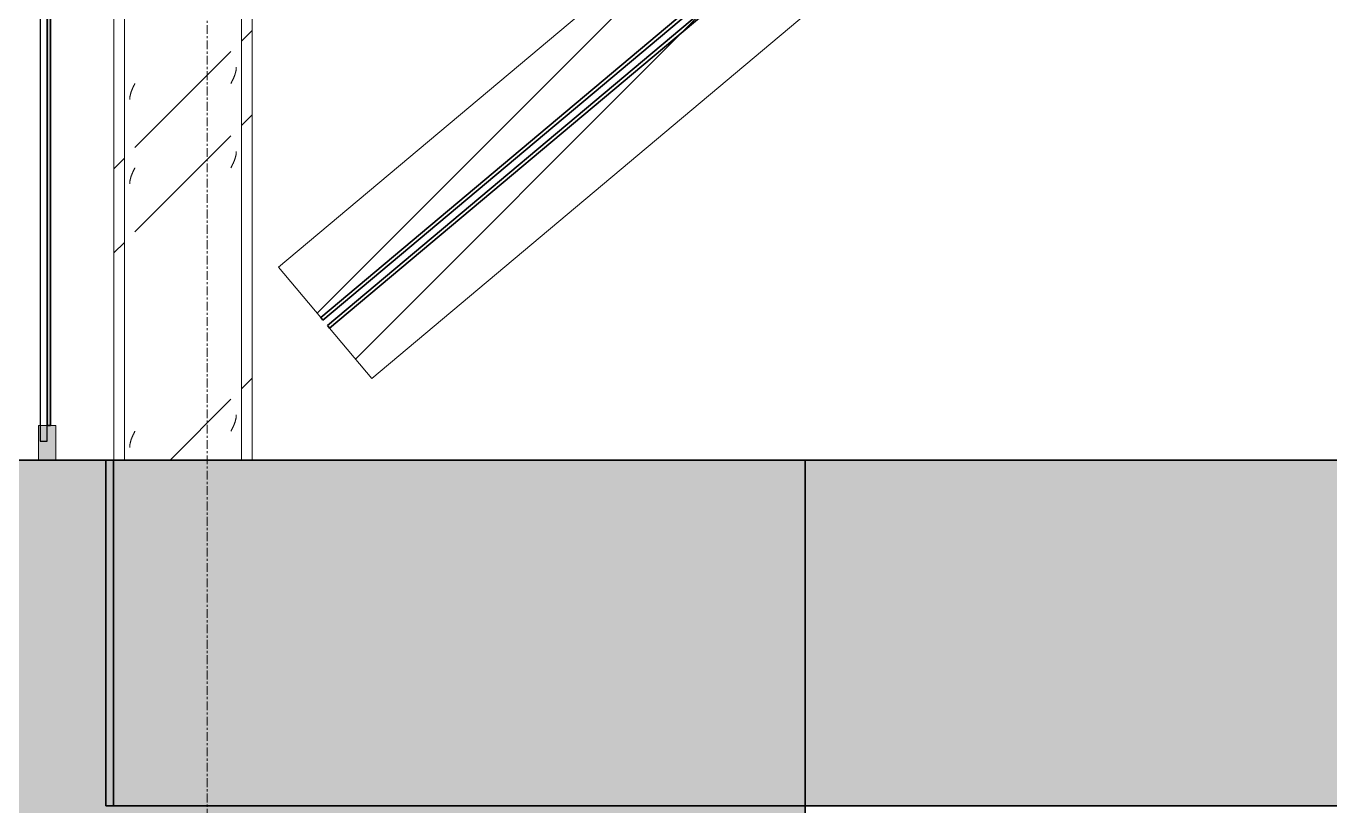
# Model space of a CAD drawing. Header units: centimetres. Extents: x -6741 to 14818, y -293 to 1595.
# Drawn here: x 628.2 to 816.8, y 44 to 156.8 of the extents above; entities that cross this region are included whole.
import ezdxf

# ---------------------------------------------------------------- set-up
doc = ezdxf.new("R2010")
doc.units = ezdxf.units.CM
doc.linetypes.add('Centre', pattern=[3.175, 0.635, -0.475, 1.59, -0.475])
doc.linetypes.add('Grid Line', pattern=[2.2225, 1.27, -0.3175, 0.3175, -0.3175])
for name, color, linetype, lineweight in [('A-FLOR', 7, 'Continuous', 9), ('A-FLOR-LEVL', 7, 'Continuous', 9), ('A-FLOR-PATT', 7, 'Continuous', 35), ('A-GENM', 7, 'Continuous', 9), ('A-WALL', 7, 'Continuous', 9), ('A-WALL-PATT', 7, 'Continuous', 35), ('S-BEAM', 7, 'Continuous', 9), ('S-COLS', 7, 'Continuous', 9), ('S-GRID', 7, 'Continuous', 9)]:
    doc.layers.add(name, color=color, linetype=linetype, lineweight=lineweight)
pattern_1 = [(45, (152.695, 0), (-25.14472, 25.14472), []), (45, (152.695, 38.1), (-25.14472, 25.14472), [])]

# ---------------------------------------------------------------- blocks, each defined once
blk = doc.blocks.new('RVR_PQ_Terminación Fachada - RVR_PQ_Terminación Fachada-1834260-Elevación Eje 7')
at = {"layer": 'A-GENM', "color": 254, "lineweight": 25, "true_color": 0xcccccc}
for p, q in [((-6824.58, 938.29), (-6824.58, 96.73)), ((-6823.58, 96.73), (-6823.58, 938.29)), ((-6824.58, 96.73), (-6823.58, 96.73))]:
    blk.add_line(p, q, dxfattribs=at)
blk = doc.blocks.new('PQ_RVR_ARQ-01_ZZ_ZZ_MO_T_A_rvt-2-Elevación Eje 7')
at = {"layer": 'A-WALL-PATT', "lineweight": 9, "true_color": 0xeaeaea}
for points in [[(-6823.58, 99), (-6823.08, 99), (-6823.08, 938.29), (-6823.58, 938.29), (-6823.58, 127.04)], [(-6824.83, 94), (-6822.33, 94), (-6822.33, 99), (-6824.83, 99)]]:
    blk.add_hatch(color=254, dxfattribs=at).paths.add_polyline_path(points)
at = {"layer": 'A-FLOR', "color": 254, "lineweight": 35, "true_color": 0xcccccc}
for p, q in [((-1310.74, 94), (-6813.97, 94)), ((-6813.97, 94), (-6813.97, 44)), ((-6813.97, 44), (-1310.74, 44))]:
    blk.add_line(p, q, dxfattribs=at)
at = {"layer": 'A-WALL', "color": 254, "lineweight": 35, "true_color": 0xcccccc}
for p, q in [((-6823.58, 938.29), (-6823.58, 99)), ((-6823.08, 99), (-6823.08, 938.29)), ((-6823.58, 99), (-6823.08, 99)), ((-6713.97, 94), (-6832.84, 94)), ((-5958.77, 94), (-6713.97, 94)), ((-6713.97, 94), (-6713.97, -37.52)), ((-6713.97, -37.52), (-6713.97, 94))]:
    blk.add_line(p, q, dxfattribs=at)
at = {"layer": 'A-WALL', "color": 254, "true_color": 0xcccccc}
for p, q in [((-6824.83, 99), (-6824.83, 94)), ((-6822.33, 99), (-6824.83, 99)), ((-6822.33, 94), (-6822.33, 99)), ((-6824.83, 94), (-6822.33, 94))]:
    blk.add_line(p, q, dxfattribs=at)
at = {"layer": 'A-GENM', "color": 254, "lineweight": 9, "true_color": 0xcccccc}
blk.add_blockref('RVR_PQ_Terminación Fachada - RVR_PQ_Terminación Fachada-1834260-Elevación Eje 7', (0, 0), dxfattribs=at)
blk = doc.blocks.new('FP_7-Elevación Eje 7')
at = {"layer": 'S-COLS', "color": 9, "true_color": 0xc0c0c0}
for p, q in [((-6796.76, 148.97), (-6796.74, 149)), ((-6796.74, 149), (-6796.72, 149.04)), ((-6796.72, 149.04), (-6796.7, 149.08)), ((-6796.7, 149.08), (-6796.68, 149.12)), ((-6796.68, 149.12), (-6796.67, 149.15)), ((-6796.67, 149.15), (-6796.65, 149.19)), ((-6796.65, 149.19), (-6796.63, 149.23)), ((-6796.63, 149.23), (-6796.62, 149.26)), ((-6796.62, 149.26), (-6796.6, 149.3)), ((-6796.6, 149.3), (-6796.59, 149.34)), ((-6796.59, 149.34), (-6796.57, 149.38)), ((-6796.57, 149.38), (-6796.55, 149.41)), ((-6796.55, 149.41), (-6796.54, 149.45)), ((-6796.54, 149.45), (-6796.52, 149.49)), ((-6796.52, 149.49), (-6796.51, 149.53)), ((-6796.51, 149.53), (-6796.49, 149.56)), ((-6796.49, 149.56), (-6796.48, 149.6)), ((-6796.48, 149.6), (-6796.47, 149.64)), ((-6796.47, 149.64), (-6796.45, 149.67)), ((-6796.45, 149.67), (-6796.44, 149.71)), ((-6796.44, 149.71), (-6796.43, 149.75)), ((-6796.43, 149.75), (-6796.41, 149.79)), ((-6796.41, 149.79), (-6796.4, 149.82)), ((-6796.4, 149.82), (-6796.39, 149.86)), ((-6796.39, 149.86), (-6796.38, 149.9)), ((-6796.38, 149.9), (-6796.37, 149.94)), ((-6796.37, 149.94), (-6796.36, 149.97)), ((-6796.36, 149.97), (-6796.35, 150.01)), ((-6796.35, 150.01), (-6796.34, 150.05)), ((-6796.34, 150.05), (-6796.33, 150.09)), ((-6796.33, 150.09), (-6796.32, 150.12)), ((-6796.32, 150.12), (-6796.31, 150.16)), ((-6796.31, 150.16), (-6796.3, 150.2)), ((-6796.3, 150.2), (-6796.29, 150.23)), ((-6796.29, 150.27), (-6796.28, 150.31)), ((-6796.29, 150.23), (-6796.29, 150.27)), ((-6796.28, 150.31), (-6796.27, 150.35)), ((-6796.27, 150.38), (-6796.26, 150.42)), ((-6796.27, 150.35), (-6796.27, 150.38)), ((-6796.26, 150.46), (-6796.25, 150.5)), ((-6796.26, 150.42), (-6796.26, 150.46)), ((-6796.25, 150.53), (-6796.24, 150.57)), ((-6796.25, 150.5), (-6796.25, 150.53)), ((-6796.24, 150.64), (-6796.23, 150.68)), ((-6796.24, 150.61), (-6796.24, 150.64)), ((-6796.24, 150.57), (-6796.24, 150.61)), ((-6796.23, 150.79), (-6796.23, 150.83)), ((-6796.23, 150.76), (-6796.23, 150.79)), ((-6796.23, 150.72), (-6796.23, 150.76)), ((-6796.23, 150.68), (-6796.23, 150.72)), ((-6797, 148.48), (-6796.98, 148.52)), ((-6796.98, 148.52), (-6796.96, 148.56)), ((-6796.96, 148.56), (-6796.94, 148.59)), ((-6796.94, 148.59), (-6796.92, 148.63)), ((-6796.92, 148.63), (-6796.9, 148.67)), ((-6796.9, 148.67), (-6796.88, 148.7)), ((-6796.88, 148.7), (-6796.86, 148.74)), ((-6796.86, 148.74), (-6796.85, 148.78)), ((-6796.85, 148.78), (-6796.83, 148.82)), ((-6796.83, 148.82), (-6796.81, 148.85)), ((-6796.81, 148.85), (-6796.79, 148.89)), ((-6796.79, 148.89), (-6796.77, 148.93)), ((-6796.77, 148.93), (-6796.76, 148.97)), ((-6796.4, 137.63), (-6796.39, 137.67)), ((-6796.39, 137.67), (-6796.38, 137.71)), ((-6796.38, 137.71), (-6796.37, 137.75)), ((-6796.37, 137.75), (-6796.36, 137.78)), ((-6796.36, 137.78), (-6796.35, 137.82)), ((-6796.35, 137.82), (-6796.34, 137.86)), ((-6796.34, 137.86), (-6796.33, 137.9)), ((-6796.33, 137.9), (-6796.32, 137.93)), ((-6796.32, 137.93), (-6796.31, 137.97)), ((-6796.31, 137.97), (-6796.3, 138.01)), ((-6796.3, 138.01), (-6796.29, 138.05)), ((-6796.29, 138.08), (-6796.28, 138.12)), ((-6796.29, 138.05), (-6796.29, 138.08)), ((-6796.28, 138.12), (-6796.27, 138.16)), ((-6796.27, 138.19), (-6796.26, 138.23)), ((-6796.27, 138.16), (-6796.27, 138.19)), ((-6796.26, 138.27), (-6796.25, 138.31)), ((-6796.26, 138.23), (-6796.26, 138.27)), ((-6796.25, 138.34), (-6796.24, 138.38)), ((-6796.25, 138.31), (-6796.25, 138.34)), ((-6796.24, 138.46), (-6796.23, 138.49)), ((-6796.24, 138.42), (-6796.24, 138.46)), ((-6796.24, 138.38), (-6796.24, 138.42)), ((-6796.23, 138.6), (-6796.23, 138.64)), ((-6796.23, 138.57), (-6796.23, 138.6)), ((-6796.23, 138.53), (-6796.23, 138.57)), ((-6796.23, 138.49), (-6796.23, 138.53)), ((-6797, 136.29), (-6796.98, 136.33)), ((-6796.98, 136.33), (-6796.96, 136.37)), ((-6796.96, 136.37), (-6796.94, 136.4)), ((-6796.94, 136.4), (-6796.92, 136.44)), ((-6796.92, 136.44), (-6796.9, 136.48)), ((-6796.9, 136.48), (-6796.88, 136.52)), ((-6796.88, 136.52), (-6796.86, 136.55)), ((-6796.86, 136.55), (-6796.85, 136.59)), ((-6796.85, 136.59), (-6796.83, 136.63)), ((-6796.83, 136.63), (-6796.81, 136.66)), ((-6796.81, 136.66), (-6796.79, 136.7)), ((-6796.79, 136.7), (-6796.77, 136.74)), ((-6796.77, 136.74), (-6796.76, 136.78)), ((-6796.76, 136.78), (-6796.74, 136.81)), ((-6796.74, 136.81), (-6796.72, 136.85)), ((-6796.72, 136.85), (-6796.7, 136.89)), ((-6796.7, 136.89), (-6796.68, 136.93)), ((-6796.68, 136.93), (-6796.67, 136.96)), ((-6796.67, 136.96), (-6796.65, 137)), ((-6796.65, 137), (-6796.63, 137.04)), ((-6796.63, 137.04), (-6796.62, 137.08)), ((-6796.62, 137.08), (-6796.6, 137.11)), ((-6796.6, 137.11), (-6796.59, 137.15)), ((-6796.59, 137.15), (-6796.57, 137.19)), ((-6796.57, 137.19), (-6796.55, 137.22)), ((-6796.55, 137.22), (-6796.54, 137.26)), ((-6796.54, 137.26), (-6796.52, 137.3)), ((-6796.52, 137.3), (-6796.51, 137.34)), ((-6796.51, 137.34), (-6796.49, 137.37)), ((-6796.49, 137.37), (-6796.48, 137.41)), ((-6796.48, 137.41), (-6796.47, 137.45)), ((-6796.47, 137.45), (-6796.45, 137.49)), ((-6796.45, 137.49), (-6796.44, 137.52)), ((-6796.44, 137.52), (-6796.43, 137.56)), ((-6796.43, 137.56), (-6796.41, 137.6)), ((-6796.41, 137.6), (-6796.4, 137.63)), ((-6796.29, 99.98), (-6796.28, 100.02)), ((-6796.29, 99.95), (-6796.29, 99.98)), ((-6796.28, 100.02), (-6796.27, 100.06)), ((-6796.27, 100.09), (-6796.26, 100.13)), ((-6796.27, 100.06), (-6796.27, 100.09)), ((-6796.26, 100.17), (-6796.25, 100.21)), ((-6796.26, 100.13), (-6796.26, 100.17)), ((-6796.25, 100.24), (-6796.24, 100.28)), ((-6796.25, 100.21), (-6796.25, 100.24)), ((-6796.24, 100.36), (-6796.23, 100.39)), ((-6796.24, 100.32), (-6796.24, 100.36)), ((-6796.24, 100.28), (-6796.24, 100.32)), ((-6796.23, 100.5), (-6796.23, 100.54)), ((-6796.23, 100.47), (-6796.23, 100.5)), ((-6796.23, 100.43), (-6796.23, 100.47)), ((-6796.23, 100.39), (-6796.23, 100.43)), ((-6797, 98.19), (-6796.98, 98.23)), ((-6796.98, 98.23), (-6796.96, 98.27)), ((-6796.96, 98.27), (-6796.94, 98.3)), ((-6796.94, 98.3), (-6796.92, 98.34)), ((-6796.92, 98.34), (-6796.9, 98.38)), ((-6796.9, 98.38), (-6796.88, 98.42)), ((-6796.88, 98.42), (-6796.86, 98.45)), ((-6796.86, 98.45), (-6796.85, 98.49)), ((-6796.85, 98.49), (-6796.83, 98.53)), ((-6796.83, 98.53), (-6796.81, 98.56)), ((-6796.81, 98.56), (-6796.79, 98.6)), ((-6796.79, 98.6), (-6796.77, 98.64)), ((-6796.77, 98.64), (-6796.76, 98.68)), ((-6796.76, 98.68), (-6796.74, 98.71)), ((-6796.74, 98.71), (-6796.72, 98.75)), ((-6796.72, 98.75), (-6796.7, 98.79)), ((-6796.7, 98.79), (-6796.68, 98.83)), ((-6796.68, 98.83), (-6796.67, 98.86)), ((-6796.67, 98.86), (-6796.65, 98.9)), ((-6796.65, 98.9), (-6796.63, 98.94)), ((-6796.63, 98.94), (-6796.62, 98.98)), ((-6796.62, 98.98), (-6796.6, 99.01)), ((-6796.6, 99.01), (-6796.59, 99.05)), ((-6796.59, 99.05), (-6796.57, 99.09)), ((-6796.57, 99.09), (-6796.55, 99.12)), ((-6796.55, 99.12), (-6796.54, 99.16)), ((-6796.54, 99.16), (-6796.52, 99.2)), ((-6796.52, 99.2), (-6796.51, 99.24)), ((-6796.51, 99.24), (-6796.49, 99.27)), ((-6796.49, 99.27), (-6796.48, 99.31)), ((-6796.48, 99.31), (-6796.47, 99.35)), ((-6796.47, 99.35), (-6796.45, 99.39)), ((-6796.45, 99.39), (-6796.44, 99.42)), ((-6796.44, 99.42), (-6796.43, 99.46)), ((-6796.43, 99.46), (-6796.41, 99.5)), ((-6796.41, 99.5), (-6796.4, 99.53)), ((-6796.4, 99.53), (-6796.39, 99.57)), ((-6796.39, 99.57), (-6796.38, 99.61)), ((-6796.38, 99.61), (-6796.37, 99.65)), ((-6796.37, 99.65), (-6796.36, 99.68)), ((-6796.36, 99.68), (-6796.35, 99.72)), ((-6796.35, 99.72), (-6796.34, 99.76)), ((-6796.34, 99.76), (-6796.33, 99.8)), ((-6796.33, 99.8), (-6796.32, 99.83)), ((-6796.32, 99.83), (-6796.31, 99.87)), ((-6796.31, 99.87), (-6796.3, 99.91)), ((-6796.3, 99.91), (-6796.29, 99.95))]:
    blk.add_line(p, q, dxfattribs=at)
blk = doc.blocks.new('FP_8-Elevación Eje 7')
at = {"layer": 'S-COLS', "color": 9, "true_color": 0xc0c0c0}
for p, q in [((-6811.49, 147.06), (-6811.48, 147.1)), ((-6811.48, 147.1), (-6811.47, 147.14)), ((-6811.47, 147.14), (-6811.46, 147.18)), ((-6811.46, 147.18), (-6811.45, 147.21)), ((-6811.45, 147.21), (-6811.43, 147.25)), ((-6811.43, 147.25), (-6811.42, 147.29)), ((-6811.42, 147.29), (-6811.41, 147.32)), ((-6811.41, 147.32), (-6811.39, 147.36)), ((-6811.39, 147.36), (-6811.38, 147.4)), ((-6811.38, 147.4), (-6811.36, 147.44)), ((-6811.36, 147.44), (-6811.35, 147.47)), ((-6811.35, 147.47), (-6811.33, 147.51)), ((-6811.33, 147.51), (-6811.32, 147.55)), ((-6811.32, 147.55), (-6811.3, 147.59)), ((-6811.3, 147.59), (-6811.29, 147.62)), ((-6811.29, 147.62), (-6811.27, 147.66)), ((-6811.27, 147.66), (-6811.26, 147.7)), ((-6811.26, 147.7), (-6811.24, 147.74)), ((-6811.24, 147.74), (-6811.22, 147.77)), ((-6811.22, 147.77), (-6811.2, 147.81)), ((-6811.2, 147.81), (-6811.19, 147.85)), ((-6811.19, 147.85), (-6811.17, 147.88)), ((-6811.17, 147.88), (-6811.15, 147.92)), ((-6811.15, 147.92), (-6811.14, 147.96)), ((-6811.14, 147.96), (-6811.12, 148)), ((-6811.12, 148), (-6811.1, 148.03)), ((-6811.1, 148.03), (-6811.08, 148.07)), ((-6811.08, 148.07), (-6811.06, 148.11)), ((-6811.06, 148.11), (-6811.04, 148.15)), ((-6811.04, 148.15), (-6811.03, 148.18)), ((-6811.03, 148.18), (-6811.01, 148.22)), ((-6811.01, 148.22), (-6810.99, 148.26)), ((-6810.99, 148.26), (-6810.97, 148.29)), ((-6810.97, 148.29), (-6810.95, 148.33)), ((-6810.95, 148.33), (-6810.93, 148.37)), ((-6810.93, 148.37), (-6810.91, 148.41)), ((-6810.91, 148.41), (-6810.9, 148.44)), ((-6810.9, 148.44), (-6810.88, 148.48)), ((-6811.64, 146.32), (-6811.63, 146.35)), ((-6811.64, 146.28), (-6811.64, 146.32)), ((-6811.64, 146.24), (-6811.64, 146.28)), ((-6811.64, 146.21), (-6811.64, 146.24)), ((-6811.64, 146.17), (-6811.64, 146.21)), ((-6811.64, 146.13), (-6811.64, 146.17)), ((-6811.63, 146.43), (-6811.62, 146.47)), ((-6811.63, 146.39), (-6811.63, 146.43)), ((-6811.63, 146.35), (-6811.63, 146.39)), ((-6811.62, 146.5), (-6811.61, 146.54)), ((-6811.62, 146.47), (-6811.62, 146.5)), ((-6811.61, 146.58), (-6811.6, 146.62)), ((-6811.61, 146.54), (-6811.61, 146.58)), ((-6811.6, 146.62), (-6811.59, 146.65)), ((-6811.59, 146.69), (-6811.58, 146.73)), ((-6811.59, 146.65), (-6811.59, 146.69)), ((-6811.58, 146.73), (-6811.57, 146.77)), ((-6811.57, 146.77), (-6811.56, 146.8)), ((-6811.56, 146.8), (-6811.55, 146.84)), ((-6811.55, 146.84), (-6811.54, 146.88)), ((-6811.54, 146.91), (-6811.53, 146.95)), ((-6811.54, 146.88), (-6811.54, 146.91)), ((-6811.53, 146.95), (-6811.52, 146.99)), ((-6811.52, 146.99), (-6811.5, 147.03)), ((-6811.5, 147.03), (-6811.49, 147.06)), ((-6811.14, 135.77), (-6811.12, 135.81)), ((-6811.12, 135.81), (-6811.1, 135.84)), ((-6811.1, 135.84), (-6811.08, 135.88)), ((-6811.08, 135.88), (-6811.06, 135.92)), ((-6811.06, 135.92), (-6811.04, 135.96)), ((-6811.04, 135.96), (-6811.03, 135.99)), ((-6811.03, 135.99), (-6811.01, 136.03)), ((-6811.01, 136.03), (-6810.99, 136.07)), ((-6810.99, 136.07), (-6810.97, 136.11)), ((-6810.97, 136.11), (-6810.95, 136.14)), ((-6810.95, 136.14), (-6810.93, 136.18)), ((-6810.93, 136.18), (-6810.91, 136.22)), ((-6810.91, 136.22), (-6810.9, 136.25)), ((-6810.9, 136.25), (-6810.88, 136.29)), ((-6811.64, 134.13), (-6811.63, 134.17)), ((-6811.64, 134.09), (-6811.64, 134.13)), ((-6811.64, 134.05), (-6811.64, 134.09)), ((-6811.64, 134.02), (-6811.64, 134.05)), ((-6811.64, 133.98), (-6811.64, 134.02)), ((-6811.64, 133.94), (-6811.64, 133.98)), ((-6811.63, 134.24), (-6811.62, 134.28)), ((-6811.63, 134.2), (-6811.63, 134.24)), ((-6811.63, 134.17), (-6811.63, 134.2)), ((-6811.62, 134.31), (-6811.61, 134.35)), ((-6811.62, 134.28), (-6811.62, 134.31)), ((-6811.61, 134.39), (-6811.6, 134.43)), ((-6811.61, 134.35), (-6811.61, 134.39)), ((-6811.6, 134.43), (-6811.59, 134.46)), ((-6811.59, 134.5), (-6811.58, 134.54)), ((-6811.59, 134.46), (-6811.59, 134.5)), ((-6811.58, 134.54), (-6811.57, 134.58)), ((-6811.57, 134.58), (-6811.56, 134.61)), ((-6811.56, 134.61), (-6811.55, 134.65)), ((-6811.55, 134.65), (-6811.54, 134.69)), ((-6811.54, 134.72), (-6811.53, 134.76)), ((-6811.54, 134.69), (-6811.54, 134.72)), ((-6811.53, 134.76), (-6811.52, 134.8)), ((-6811.52, 134.8), (-6811.5, 134.84)), ((-6811.5, 134.84), (-6811.49, 134.87)), ((-6811.49, 134.87), (-6811.48, 134.91)), ((-6811.48, 134.91), (-6811.47, 134.95)), ((-6811.47, 134.95), (-6811.46, 134.99)), ((-6811.46, 134.99), (-6811.45, 135.02)), ((-6811.45, 135.02), (-6811.43, 135.06)), ((-6811.43, 135.06), (-6811.42, 135.1)), ((-6811.42, 135.1), (-6811.41, 135.14)), ((-6811.41, 135.14), (-6811.39, 135.17)), ((-6811.39, 135.17), (-6811.38, 135.21)), ((-6811.38, 135.21), (-6811.36, 135.25)), ((-6811.36, 135.25), (-6811.35, 135.28)), ((-6811.35, 135.28), (-6811.33, 135.32)), ((-6811.33, 135.32), (-6811.32, 135.36)), ((-6811.32, 135.36), (-6811.3, 135.4)), ((-6811.3, 135.4), (-6811.29, 135.43)), ((-6811.29, 135.43), (-6811.27, 135.47)), ((-6811.27, 135.47), (-6811.26, 135.51)), ((-6811.26, 135.51), (-6811.24, 135.55)), ((-6811.24, 135.55), (-6811.22, 135.58)), ((-6811.22, 135.58), (-6811.2, 135.62)), ((-6811.2, 135.62), (-6811.19, 135.66)), ((-6811.19, 135.66), (-6811.17, 135.69)), ((-6811.17, 135.69), (-6811.15, 135.73)), ((-6811.15, 135.73), (-6811.14, 135.77)), ((-6810.95, 98.04), (-6810.93, 98.08)), ((-6810.93, 98.08), (-6810.91, 98.12)), ((-6810.91, 98.12), (-6810.9, 98.15)), ((-6810.9, 98.15), (-6810.88, 98.19)), ((-6811.62, 96.21), (-6811.61, 96.25)), ((-6811.62, 96.18), (-6811.62, 96.21)), ((-6811.61, 96.29), (-6811.6, 96.33)), ((-6811.61, 96.25), (-6811.61, 96.29)), ((-6811.6, 96.33), (-6811.59, 96.36)), ((-6811.59, 96.4), (-6811.58, 96.44)), ((-6811.59, 96.36), (-6811.59, 96.4)), ((-6811.58, 96.44), (-6811.57, 96.48)), ((-6811.57, 96.48), (-6811.56, 96.51)), ((-6811.56, 96.51), (-6811.55, 96.55)), ((-6811.55, 96.55), (-6811.54, 96.59)), ((-6811.54, 96.62), (-6811.53, 96.66)), ((-6811.54, 96.59), (-6811.54, 96.62)), ((-6811.53, 96.66), (-6811.52, 96.7)), ((-6811.52, 96.7), (-6811.5, 96.74)), ((-6811.5, 96.74), (-6811.49, 96.77)), ((-6811.49, 96.77), (-6811.48, 96.81)), ((-6811.48, 96.81), (-6811.47, 96.85)), ((-6811.47, 96.85), (-6811.46, 96.89)), ((-6811.46, 96.89), (-6811.45, 96.92)), ((-6811.45, 96.92), (-6811.43, 96.96)), ((-6811.43, 96.96), (-6811.42, 97)), ((-6811.42, 97), (-6811.41, 97.04)), ((-6811.41, 97.04), (-6811.39, 97.07)), ((-6811.39, 97.07), (-6811.38, 97.11)), ((-6811.38, 97.11), (-6811.36, 97.15)), ((-6811.36, 97.15), (-6811.35, 97.18)), ((-6811.35, 97.18), (-6811.33, 97.22)), ((-6811.33, 97.22), (-6811.32, 97.26)), ((-6811.32, 97.26), (-6811.3, 97.3)), ((-6811.3, 97.3), (-6811.29, 97.33)), ((-6811.29, 97.33), (-6811.27, 97.37)), ((-6811.27, 97.37), (-6811.26, 97.41)), ((-6811.26, 97.41), (-6811.24, 97.45)), ((-6811.24, 97.45), (-6811.22, 97.48)), ((-6811.22, 97.48), (-6811.2, 97.52)), ((-6811.2, 97.52), (-6811.19, 97.56)), ((-6811.19, 97.56), (-6811.17, 97.59)), ((-6811.17, 97.59), (-6811.15, 97.63)), ((-6811.15, 97.63), (-6811.14, 97.67)), ((-6811.14, 97.67), (-6811.12, 97.71)), ((-6811.12, 97.71), (-6811.1, 97.74)), ((-6811.1, 97.74), (-6811.08, 97.78)), ((-6811.08, 97.78), (-6811.06, 97.82)), ((-6811.06, 97.82), (-6811.04, 97.86)), ((-6811.04, 97.86), (-6811.03, 97.89)), ((-6811.03, 97.89), (-6811.01, 97.93)), ((-6811.01, 97.93), (-6810.99, 97.97)), ((-6810.99, 97.97), (-6810.97, 98.01)), ((-6810.97, 98.01), (-6810.95, 98.04)), ((-6811.64, 96.03), (-6811.63, 96.07)), ((-6811.64, 95.99), (-6811.64, 96.03)), ((-6811.64, 95.95), (-6811.64, 95.99)), ((-6811.64, 95.92), (-6811.64, 95.95)), ((-6811.64, 95.88), (-6811.64, 95.92)), ((-6811.64, 95.84), (-6811.64, 95.88)), ((-6811.63, 96.14), (-6811.62, 96.18)), ((-6811.63, 96.1), (-6811.63, 96.14)), ((-6811.63, 96.07), (-6811.63, 96.1))]:
    blk.add_line(p, q, dxfattribs=at)
blk = doc.blocks.new('UC-Perfil universal-Pilar - 200 x 200-V6-Elevación Eje 7')
at = {"layer": 'S-COLS', "true_color": 0xc0c0c0}
h = blk.add_hatch(dxfattribs=at)
h.set_pattern_fill('FP_14', color=9, style=0, pattern_type=2)
h.set_pattern_definition(pattern_1)
h.paths.add_polyline_path([(-6812.4, 94), (-6812.4, 933.53), (-6813.94, 933.53), (-6813.94, 94)])
h = blk.add_hatch(dxfattribs=at)
h.set_pattern_fill('FP_14', color=9, style=0, pattern_type=2)
h.set_pattern_definition(pattern_1)
h.paths.add_polyline_path([(-6810.88, 94), (-6797, 94), (-6797, 933.53), (-6810.88, 933.53), (-6810.88, 127.04)])
h = blk.add_hatch(dxfattribs=at)
h.set_pattern_fill('FP_14', color=9, style=0, pattern_type=2)
h.set_pattern_definition(pattern_1)
h.paths.add_polyline_path([(-6793.94, 94), (-6793.94, 933.53), (-6795.48, 933.53), (-6795.48, 94)])
at = {"layer": 'S-COLS'}
for p, q in [((-6813.94, 933.53), (-6813.94, 94)), ((-6812.4, 933.53), (-6812.4, 94)), ((-6795.48, 933.53), (-6795.48, 94)), ((-6793.94, 933.53), (-6793.94, 94)), ((-6812.4, 94), (-6813.94, 94)), ((-6810.88, 94), (-6812.4, 94)), ((-6797, 94), (-6810.88, 94)), ((-6795.48, 94), (-6797, 94)), ((-6793.94, 94), (-6795.48, 94))]:
    blk.add_line(p, q, dxfattribs=at)
for name in ['FP_7-Elevación Eje 7', 'FP_8-Elevación Eje 7']:
    blk.add_blockref(name, (0, 0), dxfattribs=at)
blk = doc.blocks.new('RVR_Tensor angular doble L - d_10 mm-1745273-Elevación Eje 7')
at = {"layer": 'S-BEAM', "true_color": 0xc0c0c0}
h = blk.add_hatch(dxfattribs=at)
h.set_pattern_fill('FP_15', color=9, style=0, pattern_type=2)
h.set_pattern_definition(pattern_1)
h.paths.add_polyline_path([(-6784.01, 114.64), (-6632.02, 242.18), (-6639.41, 248.38), (-6790.12, 121.92)])
h.paths.add_polyline_path([(-6631.63, 242.5), (-6630.85, 243.16), (-6638.24, 249.36), (-6639.02, 248.7)])
h.paths.add_polyline_path([(-6630.47, 243.48), (-6492.96, 358.86), (-6507.74, 358.86), (-6637.86, 249.68)])
h.paths.add_polyline_path([(-6483.56, 378.86), (-6483.7, 379.03), (-6483.91, 378.86)])
h = blk.add_hatch(dxfattribs=at)
h.set_pattern_fill('FP_14', color=9, style=0, pattern_type=2)
h.set_pattern_definition(pattern_1)
h.paths.add_polyline_path([(-6783.69, 114.26), (-6492.19, 358.86), (-6492.96, 358.86), (-6784.01, 114.64)])
h = blk.add_hatch(dxfattribs=at)
h.set_pattern_fill('FP_14', color=9, style=0, pattern_type=2)
h.set_pattern_definition(pattern_1)
h.paths.add_polyline_path([(-6782.74, 113.1), (-6489.85, 358.86), (-6490.63, 358.86), (-6783.06, 113.48)])
h = blk.add_hatch(dxfattribs=at)
h.set_pattern_fill('FP_14', color=9, style=0, pattern_type=2)
h.set_pattern_definition(pattern_1)
h.paths.add_polyline_path([(-6776.64, 105.82), (-6623.08, 234.67), (-6630.47, 240.87), (-6782.74, 113.1)])
h.paths.add_polyline_path([(-6622.69, 235), (-6621.91, 235.65), (-6629.3, 241.85), (-6630.08, 241.2)])
h.paths.add_polyline_path([(-6614.13, 242.18), (-6475.07, 358.86), (-6489.85, 358.86), (-6621.52, 248.38)])
at = {"layer": 'S-BEAM', "lineweight": 35}
for p, q in [((-6492.96, 358.86), (-6784.01, 114.64)), ((-6783.69, 114.26), (-6492.19, 358.86)), ((-6490.63, 358.86), (-6783.06, 113.48)), ((-6782.74, 113.1), (-6489.85, 358.86)), ((-6784.01, 114.64), (-6783.69, 114.26)), ((-6783.06, 113.48), (-6782.74, 113.1))]:
    blk.add_line(p, q, dxfattribs=at)
at = {"layer": 'S-BEAM'}
for p, q in [((-6790.12, 121.92), (-6639.41, 248.38)), ((-6776.64, 105.82), (-6623.08, 234.67)), ((-6784.01, 114.64), (-6790.12, 121.92)), ((-6776.64, 105.82), (-6782.74, 113.1))]:
    blk.add_line(p, q, dxfattribs=at)

msp = doc.modelspace()

# ---------------------------------------------------------------- hatches: boundary and pattern name
at = {"layer": 'A-FLOR-PATT', "lineweight": 9, "true_color": 0x9a9a9a}
msp.add_hatch(color=253, dxfattribs=at).paths.add_polyline_path([(5609.637, 44), (6146.472, 44), (6146.472, 94), (639.726, 94), (639.726, 44), (4882.251, 44)])
at = {"layer": 'A-WALL-PATT', "lineweight": 9, "true_color": 0x9a9a9a}
msp.add_hatch(color=253, dxfattribs=at).paths.add_polyline_path([(699.777, -37.52), (740.839, -37.52), (740.839, 94), (621.963, 94), (621.963, -37.52)])

# ---------------------------------------------------------------- linework, layer by layer
at = {"layer": 'A-FLOR', "lineweight": 35}
for p, q in [((639.726, 94), (639.726, 44)), ((994.362, 94), (740.839, 94)), ((639.726, 44), (740.839, 44))]:
    msp.add_line(p, q, dxfattribs=at)
at = {"layer": 'A-FLOR-LEVL', "color": 253, "linetype": 'Centre', "true_color": 0xaaaaaa}
msp.add_line((262.005, 94), (6592.996, 94), dxfattribs=at)
at = {"layer": 'A-WALL', "lineweight": 35}
for p, q in [((640.871, 94), (621.963, 94)), ((740.839, 94), (660.871, 94)), ((740.839, 94), (740.839, -37.52))]:
    msp.add_line(p, q, dxfattribs=at)
at = {"layer": 'S-GRID', "color": 253, "linetype": 'Grid Line', "true_color": 0xaaaaaa}
msp.add_line((654.362, -293.309), (654.362, 1534.845), dxfattribs=at)

# ---------------------------------------------------------------- block references
at = {"lineweight": 5}
msp.add_blockref('PQ_RVR_ARQ-01_ZZ_ZZ_MO_T_A_rvt-2-Elevación Eje 7', (7454.807, 0), dxfattribs=at)
at = {"layer": 'S-BEAM'}
msp.add_blockref('RVR_Tensor angular doble L - d_10 mm-1745273-Elevación Eje 7', (7454.807, 0), dxfattribs=at)
at = {"layer": 'S-COLS'}
msp.add_blockref('UC-Perfil universal-Pilar - 200 x 200-V6-Elevación Eje 7', (7454.807, 0), dxfattribs=at)

doc.saveas('drawing.dxf')
